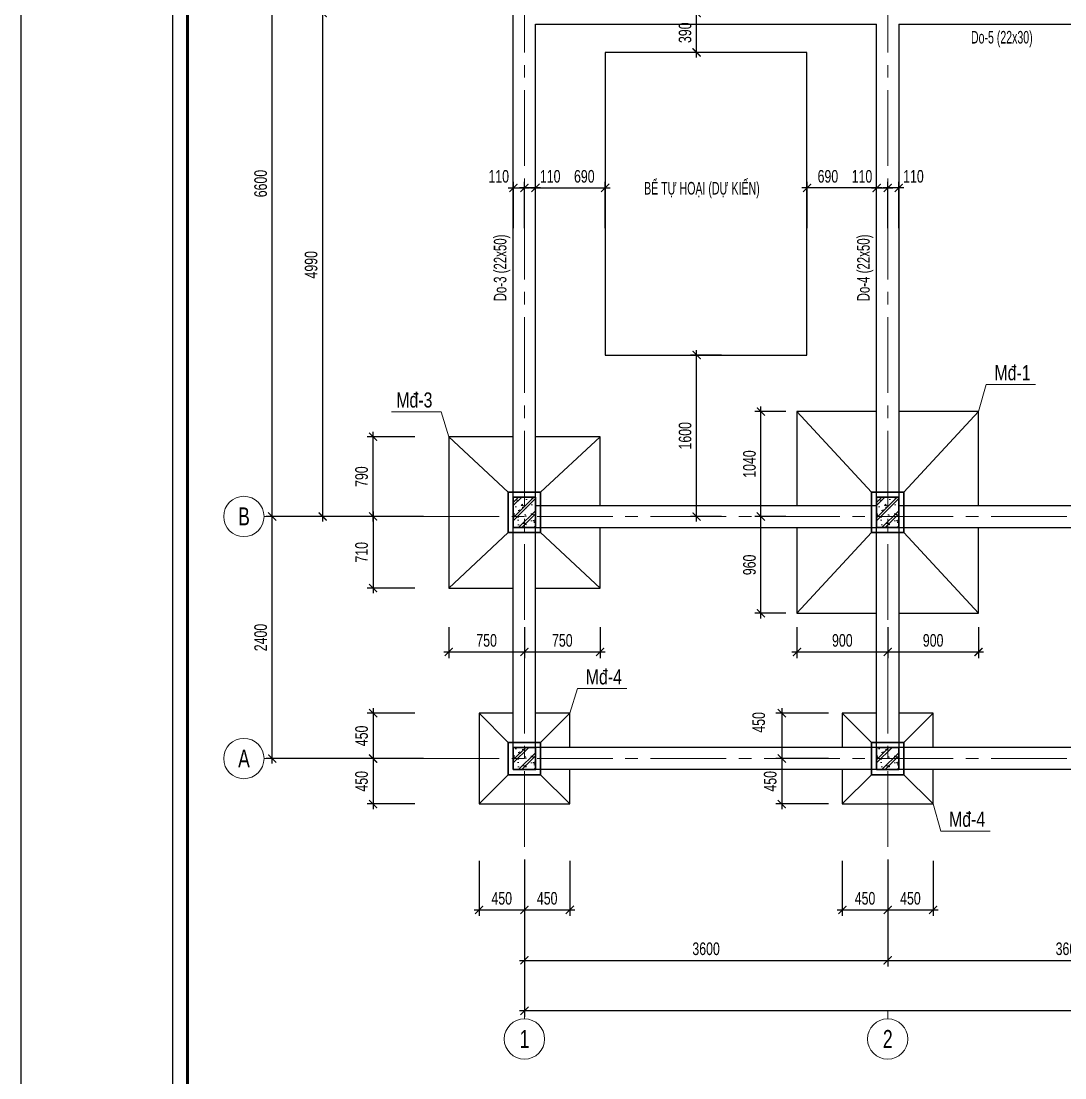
# Model space of a CAD drawing. Header units: millimetres. Extents: x 0 to 42050, y 0 to 29700.
# Drawn here: x 0 to 10343, y 11447 to 21922 of the extents above; entities that cross this region are included whole.
import ezdxf
from ezdxf.enums import TextEntityAlignment as Align

# ---------------------------------------------------------------- set-up
doc = ezdxf.new("R2010")
doc.units = ezdxf.units.MM
doc.header["$LTSCALE"] = 1000
doc.header["$MEASUREMENT"] = 0
doc.linetypes.add('CENTER2', pattern=[1.125, 0.75, -0.125, 0.125, -0.125])
doc.layers.add('CDC-KHUNGTEN', color=9, linetype='Continuous')
for name, color, linetype, lineweight in [('CDC_01.AXIS', 160, 'CENTER2', 13), ('CDC_02.DIM', 1, 'Continuous', 18), ('CDC_03.BORDER', 3, 'Continuous', 25), ('CDC_07.TEXTCOL', 3, 'Continuous', 18), ('CDC_08.TEXTBEAM', 2, 'Continuous', 18), ('CDC_09.COLUMN', 4, 'Continuous', 35), ('CDC_10.HATCH', 251, 'Continuous', 9)]:
    doc.layers.add(name, color=color, linetype=linetype, lineweight=lineweight)
doc.styles.add('KCS_BIGTEXT', font='arial.ttf', dxfattribs={"width": 0.7})
doc.styles.add('KCS_SMTEXT', font='arial.ttf', dxfattribs={"width": 0.7})
doc.dimstyles.new('KCS_DIM50', dxfattribs={"dimscale": 50, "dimtxt": 2.5, "dimasz": 1.6, "dimexe": 1.2, "dimexo": 0, "dimgap": 1, "dimtad": 1, "dimdec": 0, "dimzin": 0, "dimdsep": 46, "dimtxsty": 'KCS_SMTEXT', "dimblk": 'ARCHTICK', "dimcen": 0, "dimdle": 1, "dimclrd": 256, "dimclre": 256, "dimclrt": 2, "dimadec": 0, "dimazin": 0, "dimtfac": 1, "dimtdec": 0, "dimtix": 1, "dimtmove": 2, "dimatfit": 3, "dimfxl": 1, "dimtolj": 1, "dimtzin": 0, "dimarcsym": 0})

# ---------------------------------------------------------------- blocks, each defined once
blk = doc.blocks.new('vong')
at = {"layer": 'CDC_02.DIM', "color": 1}
blk.add_line((0, -160), (0, 0), dxfattribs=at)
blk.add_circle((0, -560), 400, dxfattribs=at)
blk = doc.blocks.new('_ArchTick')
at = {"color": 0, "linetype": 'ByBlock', "const_width": 0.15}
blk.add_lwpolyline([(-0.5, -0.5), (0.5, 0.5)], dxfattribs=at)
blk = doc.blocks.new('*D4')
at = {"layer": 'CDC_02.DIM', "lineweight": -2, "transparency": 16777216}
for p, q in [((4988, 13612), (4988, 12552)), ((8588, 13612), (8588, 12552)), ((4938, 12612), (8638, 12612))]:
    blk.add_line(p, q, dxfattribs=at)
at = {"layer": 'DEFPOINTS', "color": 0, "transparency": 16777216}
for p in [(4988, 13612), (8588, 13612), (8588, 12612)]:
    blk.add_point(p, dxfattribs=at)
at = {"layer": 'CDC_02.DIM', "lineweight": -2, "transparency": 16777216, "xscale": 80, "yscale": 80, "zscale": 80, "rotation": 180}
blk.add_blockref('_ArchTick', (4988, 12612), dxfattribs=at)
at = {"layer": 'CDC_02.DIM', "lineweight": -2, "transparency": 16777216, "xscale": 80, "yscale": 80, "zscale": 80}
blk.add_blockref('_ArchTick', (8588, 12612), dxfattribs=at)
at = {"layer": 'CDC_02.DIM', "color": 2, "transparency": 16777216, "insert": (6788, 12726), "char_height": 125, "attachment_point": 5, "style": 'KCS_SMTEXT'}
blk.add_mtext('\\A1;3600', dxfattribs=at)
blk = doc.blocks.new('*D5')
at = {"layer": 'CDC_02.DIM', "lineweight": -2, "transparency": 16777216}
for p, q in [((4988, 13612), (4988, 12052)), ((33788, 13612), (33788, 12052)), ((33838, 12112), (4938, 12112))]:
    blk.add_line(p, q, dxfattribs=at)
at = {"layer": 'DEFPOINTS', "color": 0, "transparency": 16777216}
for p in [(4988, 13612), (33788, 13612), (4988, 12112)]:
    blk.add_point(p, dxfattribs=at)
at = {"layer": 'CDC_02.DIM', "lineweight": -2, "transparency": 16777216, "xscale": 80, "yscale": 80, "zscale": 80, "rotation": 180}
blk.add_blockref('_ArchTick', (4988, 12112), dxfattribs=at)
at = {"layer": 'CDC_02.DIM', "lineweight": -2, "transparency": 16777216, "xscale": 80, "yscale": 80, "zscale": 80}
blk.add_blockref('_ArchTick', (33788, 12112), dxfattribs=at)
at = {"layer": 'CDC_02.DIM', "color": 2, "transparency": 16777216, "insert": (19388, 12226), "char_height": 125, "attachment_point": 5, "style": 'KCS_SMTEXT'}
blk.add_mtext('\\A1;28800', dxfattribs=at)
blk = doc.blocks.new('*D6')
at = {"layer": 'CDC_02.DIM', "lineweight": -2, "transparency": 16777216}
for p, q in [((3988, 17012), (2428, 17012)), ((2488, 14562), (2488, 17062)), ((3988, 14612), (2428, 14612))]:
    blk.add_line(p, q, dxfattribs=at)
at = {"layer": 'DEFPOINTS', "color": 0, "transparency": 16777216}
for p in [(2488, 17012), (3988, 17012), (3988, 14612)]:
    blk.add_point(p, dxfattribs=at)
at = {"layer": 'CDC_02.DIM', "lineweight": -2, "transparency": 16777216, "xscale": 80, "yscale": 80, "zscale": 80}
for p, rotation in [((2488, 17012), 90), ((2488, 14612), 270)]:
    blk.add_blockref('_ArchTick', p, dxfattribs=dict(at, rotation=rotation))
at = {"layer": 'CDC_02.DIM', "color": 2, "transparency": 16777216, "insert": (2374, 15812), "char_height": 125, "attachment_point": 5, "rotation": 90, "style": 'KCS_SMTEXT'}
blk.add_mtext('\\A1;2400', dxfattribs=at)
blk = doc.blocks.new('*D7')
at = {"layer": 'CDC_02.DIM', "lineweight": -2, "transparency": 16777216}
for p, q in [((3988, 22002), (2928, 22002)), ((2988, 22052), (2988, 16962)), ((3988, 17012), (2928, 17012))]:
    blk.add_line(p, q, dxfattribs=at)
at = {"layer": 'DEFPOINTS', "color": 0, "transparency": 16777216}
for p in [(3988, 22002), (2988, 17012), (3988, 17012)]:
    blk.add_point(p, dxfattribs=at)
at = {"layer": 'CDC_02.DIM', "lineweight": -2, "transparency": 16777216, "xscale": 80, "yscale": 80, "zscale": 80}
for p, rotation in [((2988, 22002), 90), ((2988, 17012), 270)]:
    blk.add_blockref('_ArchTick', p, dxfattribs=dict(at, rotation=rotation))
at = {"layer": 'CDC_02.DIM', "color": 2, "transparency": 16777216, "insert": (2874, 19507), "char_height": 125, "attachment_point": 5, "rotation": 90, "style": 'KCS_SMTEXT'}
blk.add_mtext('\\A1;4990', dxfattribs=at)
blk = doc.blocks.new('*D10')
at = {"layer": 'CDC_02.DIM', "lineweight": -2, "transparency": 16777216}
for p, q in [((3988, 23612), (2428, 23612)), ((2488, 16962), (2488, 23662)), ((3988, 17012), (2428, 17012))]:
    blk.add_line(p, q, dxfattribs=at)
at = {"layer": 'DEFPOINTS', "color": 0, "transparency": 16777216}
for p in [(2488, 23612), (3988, 23612), (3988, 17012)]:
    blk.add_point(p, dxfattribs=at)
at = {"layer": 'CDC_02.DIM', "lineweight": -2, "transparency": 16777216, "xscale": 80, "yscale": 80, "zscale": 80}
for p, rotation in [((2488, 23612), 90), ((2488, 17012), 270)]:
    blk.add_blockref('_ArchTick', p, dxfattribs=dict(at, rotation=rotation))
at = {"layer": 'CDC_02.DIM', "color": 2, "transparency": 16777216, "insert": (2374, 20312), "char_height": 125, "attachment_point": 5, "rotation": 90, "style": 'KCS_SMTEXT'}
blk.add_mtext('\\A1;6600', dxfattribs=at)
blk = doc.blocks.new('*D12')
at = {"layer": 'CDC_02.DIM', "lineweight": -2, "transparency": 16777216}
for p, q in [((8588, 13612), (8588, 12552)), ((12188, 13612), (12188, 12552)), ((8538, 12612), (12238, 12612))]:
    blk.add_line(p, q, dxfattribs=at)
at = {"layer": 'DEFPOINTS', "color": 0, "transparency": 16777216}
for p in [(8588, 13612), (12188, 13612), (12188, 12612)]:
    blk.add_point(p, dxfattribs=at)
at = {"layer": 'CDC_02.DIM', "lineweight": -2, "transparency": 16777216, "xscale": 80, "yscale": 80, "zscale": 80, "rotation": 180}
blk.add_blockref('_ArchTick', (8588, 12612), dxfattribs=at)
at = {"layer": 'CDC_02.DIM', "lineweight": -2, "transparency": 16777216, "xscale": 80, "yscale": 80, "zscale": 80}
blk.add_blockref('_ArchTick', (12188, 12612), dxfattribs=at)
at = {"layer": 'CDC_02.DIM', "color": 2, "transparency": 16777216, "insert": (10388, 12726), "char_height": 125, "attachment_point": 5, "style": 'KCS_SMTEXT'}
blk.add_mtext('\\A1;3600', dxfattribs=at)
blk = doc.blocks.new('*D36')
at = {"layer": 'CDC_02.DIM', "lineweight": -2, "transparency": 16777216}
for p, q in [((3488, 15112), (3488, 14562)), ((3902, 15062), (3428, 15062)), ((3902, 14612), (3428, 14612))]:
    blk.add_line(p, q, dxfattribs=at)
at = {"layer": 'DEFPOINTS', "color": 0, "transparency": 16777216}
for p in [(3902, 15062), (3488, 14612), (3902, 14612)]:
    blk.add_point(p, dxfattribs=at)
at = {"layer": 'CDC_02.DIM', "lineweight": -2, "transparency": 16777216, "xscale": 80, "yscale": 80, "zscale": 80}
for p, rotation in [((3488, 15062), 90), ((3488, 14612), 270)]:
    blk.add_blockref('_ArchTick', p, dxfattribs=dict(at, rotation=rotation))
at = {"layer": 'CDC_02.DIM', "color": 2, "transparency": 16777216, "insert": (3374, 14837), "char_height": 125, "attachment_point": 5, "rotation": 90, "style": 'KCS_SMTEXT'}
blk.add_mtext('\\A1;450', dxfattribs=at)
blk = doc.blocks.new('*D37')
at = {"layer": 'CDC_02.DIM', "lineweight": -2, "transparency": 16777216}
for p, q in [((3902, 14612), (3428, 14612)), ((3488, 14662), (3488, 14112)), ((3902, 14162), (3428, 14162))]:
    blk.add_line(p, q, dxfattribs=at)
at = {"layer": 'DEFPOINTS', "color": 0, "transparency": 16777216}
for p in [(3902, 14612), (3488, 14162), (3902, 14162)]:
    blk.add_point(p, dxfattribs=at)
at = {"layer": 'CDC_02.DIM', "lineweight": -2, "transparency": 16777216, "xscale": 80, "yscale": 80, "zscale": 80}
for p, rotation in [((3488, 14612), 90), ((3488, 14162), 270)]:
    blk.add_blockref('_ArchTick', p, dxfattribs=dict(at, rotation=rotation))
at = {"layer": 'CDC_02.DIM', "color": 2, "transparency": 16777216, "insert": (3374, 14387), "char_height": 125, "attachment_point": 5, "rotation": 90, "style": 'KCS_SMTEXT'}
blk.add_mtext('\\A1;450', dxfattribs=at)
blk = doc.blocks.new('*D38')
at = {"layer": 'CDC_02.DIM', "lineweight": -2, "transparency": 16777216}
for p, q in [((4538, 13598), (4538, 13052)), ((4988, 13598), (4988, 13052)), ((4488, 13112), (5038, 13112))]:
    blk.add_line(p, q, dxfattribs=at)
at = {"layer": 'DEFPOINTS', "color": 0, "transparency": 16777216}
for p in [(4538, 13598), (4988, 13598), (4988, 13112)]:
    blk.add_point(p, dxfattribs=at)
at = {"layer": 'CDC_02.DIM', "lineweight": -2, "transparency": 16777216, "xscale": 80, "yscale": 80, "zscale": 80, "rotation": 180}
blk.add_blockref('_ArchTick', (4538, 13112), dxfattribs=at)
at = {"layer": 'CDC_02.DIM', "lineweight": -2, "transparency": 16777216, "xscale": 80, "yscale": 80, "zscale": 80}
blk.add_blockref('_ArchTick', (4988, 13112), dxfattribs=at)
at = {"layer": 'CDC_02.DIM', "color": 2, "transparency": 16777216, "insert": (4763, 13226), "char_height": 125, "attachment_point": 5, "style": 'KCS_SMTEXT'}
blk.add_mtext('\\A1;450', dxfattribs=at)
blk = doc.blocks.new('*D39')
at = {"layer": 'CDC_02.DIM', "lineweight": -2, "transparency": 16777216}
for p, q in [((4988, 13598), (4988, 13052)), ((5438, 13598), (5438, 13052)), ((4938, 13112), (5488, 13112))]:
    blk.add_line(p, q, dxfattribs=at)
at = {"layer": 'DEFPOINTS', "color": 0, "transparency": 16777216}
for p in [(4988, 13598), (5438, 13598), (5438, 13112)]:
    blk.add_point(p, dxfattribs=at)
at = {"layer": 'CDC_02.DIM', "lineweight": -2, "transparency": 16777216, "xscale": 80, "yscale": 80, "zscale": 80, "rotation": 180}
blk.add_blockref('_ArchTick', (4988, 13112), dxfattribs=at)
at = {"layer": 'CDC_02.DIM', "lineweight": -2, "transparency": 16777216, "xscale": 80, "yscale": 80, "zscale": 80}
blk.add_blockref('_ArchTick', (5438, 13112), dxfattribs=at)
at = {"layer": 'CDC_02.DIM', "color": 2, "transparency": 16777216, "insert": (5213, 13226), "char_height": 125, "attachment_point": 5, "style": 'KCS_SMTEXT'}
blk.add_mtext('\\A1;450', dxfattribs=at)
blk = doc.blocks.new('*D40')
at = {"layer": 'CDC_02.DIM', "lineweight": -2, "transparency": 16777216}
for p, q in [((7688, 15916), (7688, 15609)), ((8588, 15916), (8588, 15609)), ((7638, 15669), (8638, 15669))]:
    blk.add_line(p, q, dxfattribs=at)
at = {"layer": 'DEFPOINTS', "color": 0, "transparency": 16777216}
for p in [(7688, 15916), (8588, 15916), (8588, 15669)]:
    blk.add_point(p, dxfattribs=at)
at = {"layer": 'CDC_02.DIM', "lineweight": -2, "transparency": 16777216, "xscale": 80, "yscale": 80, "zscale": 80, "rotation": 180}
blk.add_blockref('_ArchTick', (7688, 15669), dxfattribs=at)
at = {"layer": 'CDC_02.DIM', "lineweight": -2, "transparency": 16777216, "xscale": 80, "yscale": 80, "zscale": 80}
blk.add_blockref('_ArchTick', (8588, 15669), dxfattribs=at)
at = {"layer": 'CDC_02.DIM', "color": 2, "transparency": 16777216, "insert": (8138, 15783), "char_height": 125, "attachment_point": 5, "style": 'KCS_SMTEXT'}
blk.add_mtext('\\A1;900', dxfattribs=at)
blk = doc.blocks.new('*D41')
at = {"layer": 'CDC_02.DIM', "lineweight": -2, "transparency": 16777216}
for p, q in [((8588, 15916), (8588, 15609)), ((9488, 15916), (9488, 15609)), ((8538, 15669), (9538, 15669))]:
    blk.add_line(p, q, dxfattribs=at)
at = {"layer": 'DEFPOINTS', "color": 0, "transparency": 16777216}
for p in [(8588, 15916), (9488, 15916), (9488, 15669)]:
    blk.add_point(p, dxfattribs=at)
at = {"layer": 'CDC_02.DIM', "lineweight": -2, "transparency": 16777216, "xscale": 80, "yscale": 80, "zscale": 80, "rotation": 180}
blk.add_blockref('_ArchTick', (8588, 15669), dxfattribs=at)
at = {"layer": 'CDC_02.DIM', "lineweight": -2, "transparency": 16777216, "xscale": 80, "yscale": 80, "zscale": 80}
blk.add_blockref('_ArchTick', (9488, 15669), dxfattribs=at)
at = {"layer": 'CDC_02.DIM', "color": 2, "transparency": 16777216, "insert": (9038, 15783), "char_height": 125, "attachment_point": 5, "style": 'KCS_SMTEXT'}
blk.add_mtext('\\A1;900', dxfattribs=at)
blk = doc.blocks.new('*D42')
at = {"layer": 'CDC_02.DIM', "lineweight": -2, "transparency": 16777216}
for p, q in [((7578, 17012), (7271, 17012)), ((7331, 16002), (7331, 17062)), ((7578, 16052), (7271, 16052))]:
    blk.add_line(p, q, dxfattribs=at)
at = {"layer": 'DEFPOINTS', "color": 0, "transparency": 16777216}
for p in [(7331, 17012), (7578, 17012), (7578, 16052)]:
    blk.add_point(p, dxfattribs=at)
at = {"layer": 'CDC_02.DIM', "lineweight": -2, "transparency": 16777216, "xscale": 80, "yscale": 80, "zscale": 80}
for p, rotation in [((7331, 17012), 90), ((7331, 16052), 270)]:
    blk.add_blockref('_ArchTick', p, dxfattribs=dict(at, rotation=rotation))
at = {"layer": 'CDC_02.DIM', "color": 2, "transparency": 16777216, "insert": (7218, 16532), "char_height": 125, "attachment_point": 5, "rotation": 90, "style": 'KCS_SMTEXT'}
blk.add_mtext('\\A1;960', dxfattribs=at)
blk = doc.blocks.new('*D43')
at = {"layer": 'CDC_02.DIM', "lineweight": -2, "transparency": 16777216}
for p, q in [((7578, 18052), (7271, 18052)), ((7331, 16962), (7331, 18102)), ((7578, 17012), (7271, 17012))]:
    blk.add_line(p, q, dxfattribs=at)
at = {"layer": 'DEFPOINTS', "color": 0, "transparency": 16777216}
for p in [(7331, 18052), (7578, 18052), (7578, 17012)]:
    blk.add_point(p, dxfattribs=at)
at = {"layer": 'CDC_02.DIM', "lineweight": -2, "transparency": 16777216, "xscale": 80, "yscale": 80, "zscale": 80}
for p, rotation in [((7331, 18052), 90), ((7331, 17012), 270)]:
    blk.add_blockref('_ArchTick', p, dxfattribs=dict(at, rotation=rotation))
at = {"layer": 'CDC_02.DIM', "color": 2, "transparency": 16777216, "insert": (7218, 17532), "char_height": 125, "attachment_point": 5, "rotation": 90, "style": 'KCS_SMTEXT'}
blk.add_mtext('\\A1;1040', dxfattribs=at)
blk = doc.blocks.new('*D48')
at = {"layer": 'CDC_02.DIM', "lineweight": -2, "transparency": 16777216}
for p, q in [((7538, 15112), (7538, 14562)), ((8002, 15062), (7478, 15062)), ((8002, 14612), (7478, 14612))]:
    blk.add_line(p, q, dxfattribs=at)
at = {"layer": 'DEFPOINTS', "color": 0, "transparency": 16777216}
for p in [(8002, 15062), (7538, 14612), (8002, 14612)]:
    blk.add_point(p, dxfattribs=at)
at = {"layer": 'CDC_02.DIM', "lineweight": -2, "transparency": 16777216, "xscale": 80, "yscale": 80, "zscale": 80}
for p, rotation in [((7538, 15062), 90), ((7538, 14612), 270)]:
    blk.add_blockref('_ArchTick', p, dxfattribs=dict(at, rotation=rotation))
at = {"layer": 'CDC_02.DIM', "color": 2, "transparency": 16777216, "insert": (7310, 14971), "char_height": 125, "attachment_point": 5, "rotation": 90, "style": 'KCS_SMTEXT'}
blk.add_mtext('\\A1;450', dxfattribs=at)
blk = doc.blocks.new('*D49')
at = {"layer": 'CDC_02.DIM', "lineweight": -2, "transparency": 16777216}
for p, q in [((8002, 14612), (7478, 14612)), ((7538, 14662), (7538, 14112)), ((8002, 14162), (7478, 14162))]:
    blk.add_line(p, q, dxfattribs=at)
at = {"layer": 'DEFPOINTS', "color": 0, "transparency": 16777216}
for p in [(8002, 14612), (7538, 14162), (8002, 14162)]:
    blk.add_point(p, dxfattribs=at)
at = {"layer": 'CDC_02.DIM', "lineweight": -2, "transparency": 16777216, "xscale": 80, "yscale": 80, "zscale": 80}
for p, rotation in [((7538, 14612), 90), ((7538, 14162), 270)]:
    blk.add_blockref('_ArchTick', p, dxfattribs=dict(at, rotation=rotation))
at = {"layer": 'CDC_02.DIM', "color": 2, "transparency": 16777216, "insert": (7424, 14387), "char_height": 125, "attachment_point": 5, "rotation": 90, "style": 'KCS_SMTEXT'}
blk.add_mtext('\\A1;450', dxfattribs=at)
blk = doc.blocks.new('*D50')
at = {"layer": 'CDC_02.DIM', "lineweight": -2, "transparency": 16777216}
for p, q in [((8138, 13598), (8138, 13052)), ((8588, 13598), (8588, 13052)), ((8088, 13112), (8638, 13112))]:
    blk.add_line(p, q, dxfattribs=at)
at = {"layer": 'DEFPOINTS', "color": 0, "transparency": 16777216}
for p in [(8138, 13598), (8588, 13598), (8588, 13112)]:
    blk.add_point(p, dxfattribs=at)
at = {"layer": 'CDC_02.DIM', "lineweight": -2, "transparency": 16777216, "xscale": 80, "yscale": 80, "zscale": 80, "rotation": 180}
blk.add_blockref('_ArchTick', (8138, 13112), dxfattribs=at)
at = {"layer": 'CDC_02.DIM', "lineweight": -2, "transparency": 16777216, "xscale": 80, "yscale": 80, "zscale": 80}
blk.add_blockref('_ArchTick', (8588, 13112), dxfattribs=at)
at = {"layer": 'CDC_02.DIM', "color": 2, "transparency": 16777216, "insert": (8363, 13226), "char_height": 125, "attachment_point": 5, "style": 'KCS_SMTEXT'}
blk.add_mtext('\\A1;450', dxfattribs=at)
blk = doc.blocks.new('*D51')
at = {"layer": 'CDC_02.DIM', "lineweight": -2, "transparency": 16777216}
for p, q in [((8588, 13598), (8588, 13052)), ((9038, 13598), (9038, 13052)), ((8538, 13112), (9088, 13112))]:
    blk.add_line(p, q, dxfattribs=at)
at = {"layer": 'DEFPOINTS', "color": 0, "transparency": 16777216}
for p in [(8588, 13598), (9038, 13598), (9038, 13112)]:
    blk.add_point(p, dxfattribs=at)
at = {"layer": 'CDC_02.DIM', "lineweight": -2, "transparency": 16777216, "xscale": 80, "yscale": 80, "zscale": 80, "rotation": 180}
blk.add_blockref('_ArchTick', (8588, 13112), dxfattribs=at)
at = {"layer": 'CDC_02.DIM', "lineweight": -2, "transparency": 16777216, "xscale": 80, "yscale": 80, "zscale": 80}
blk.add_blockref('_ArchTick', (9038, 13112), dxfattribs=at)
at = {"layer": 'CDC_02.DIM', "color": 2, "transparency": 16777216, "insert": (8813, 13226), "char_height": 125, "attachment_point": 5, "style": 'KCS_SMTEXT'}
blk.add_mtext('\\A1;450', dxfattribs=at)
blk = doc.blocks.new('*D52')
at = {"layer": 'CDC_02.DIM', "lineweight": -2, "transparency": 16777216}
for p, q in [((3903, 17012), (3428, 17012)), ((3488, 17062), (3488, 16252)), ((3903, 16302), (3428, 16302))]:
    blk.add_line(p, q, dxfattribs=at)
at = {"layer": 'DEFPOINTS', "color": 0, "transparency": 16777216}
for p in [(3903, 17012), (3488, 16302), (3903, 16302)]:
    blk.add_point(p, dxfattribs=at)
at = {"layer": 'CDC_02.DIM', "lineweight": -2, "transparency": 16777216, "xscale": 80, "yscale": 80, "zscale": 80}
for p, rotation in [((3488, 17012), 90), ((3488, 16302), 270)]:
    blk.add_blockref('_ArchTick', p, dxfattribs=dict(at, rotation=rotation))
at = {"layer": 'CDC_02.DIM', "color": 2, "transparency": 16777216, "insert": (3374, 16657), "char_height": 125, "attachment_point": 5, "rotation": 90, "style": 'KCS_SMTEXT'}
blk.add_mtext('\\A1;710', dxfattribs=at)
blk = doc.blocks.new('*D53')
at = {"layer": 'CDC_02.DIM', "lineweight": -2, "transparency": 16777216}
for p, q in [((3488, 16962), (3488, 17852)), ((3903, 17802), (3428, 17802)), ((3903, 17012), (3428, 17012))]:
    blk.add_line(p, q, dxfattribs=at)
at = {"layer": 'DEFPOINTS', "color": 0, "transparency": 16777216}
for p in [(3488, 17802), (3903, 17802), (3903, 17012)]:
    blk.add_point(p, dxfattribs=at)
at = {"layer": 'CDC_02.DIM', "lineweight": -2, "transparency": 16777216, "xscale": 80, "yscale": 80, "zscale": 80}
for p, rotation in [((3488, 17802), 90), ((3488, 17012), 270)]:
    blk.add_blockref('_ArchTick', p, dxfattribs=dict(at, rotation=rotation))
at = {"layer": 'CDC_02.DIM', "color": 2, "transparency": 16777216, "insert": (3374, 17407), "char_height": 125, "attachment_point": 5, "rotation": 90, "style": 'KCS_SMTEXT'}
blk.add_mtext('\\A1;790', dxfattribs=at)
blk = doc.blocks.new('*D111')
at = {"layer": 'CDC_02.DIM', "lineweight": -2, "transparency": 16777216}
for p, q in [((4238, 15916), (4238, 15609)), ((4988, 15916), (4988, 15609)), ((4188, 15669), (5038, 15669))]:
    blk.add_line(p, q, dxfattribs=at)
at = {"layer": 'DEFPOINTS', "color": 0, "transparency": 16777216}
for p in [(4238, 15916), (4988, 15916), (4988, 15669)]:
    blk.add_point(p, dxfattribs=at)
at = {"layer": 'CDC_02.DIM', "lineweight": -2, "transparency": 16777216, "xscale": 80, "yscale": 80, "zscale": 80, "rotation": 180}
blk.add_blockref('_ArchTick', (4238, 15669), dxfattribs=at)
at = {"layer": 'CDC_02.DIM', "lineweight": -2, "transparency": 16777216, "xscale": 80, "yscale": 80, "zscale": 80}
blk.add_blockref('_ArchTick', (4988, 15669), dxfattribs=at)
at = {"layer": 'CDC_02.DIM', "color": 2, "transparency": 16777216, "insert": (4613, 15783), "char_height": 125, "attachment_point": 5, "style": 'KCS_SMTEXT'}
blk.add_mtext('\\A1;750', dxfattribs=at)
blk = doc.blocks.new('*D112')
at = {"layer": 'CDC_02.DIM', "lineweight": -2, "transparency": 16777216}
for p, q in [((4988, 15916), (4988, 15609)), ((5738, 15916), (5738, 15609)), ((4938, 15669), (5788, 15669))]:
    blk.add_line(p, q, dxfattribs=at)
at = {"layer": 'DEFPOINTS', "color": 0, "transparency": 16777216}
for p in [(4988, 15916), (5738, 15916), (5738, 15669)]:
    blk.add_point(p, dxfattribs=at)
at = {"layer": 'CDC_02.DIM', "lineweight": -2, "transparency": 16777216, "xscale": 80, "yscale": 80, "zscale": 80, "rotation": 180}
blk.add_blockref('_ArchTick', (4988, 15669), dxfattribs=at)
at = {"layer": 'CDC_02.DIM', "lineweight": -2, "transparency": 16777216, "xscale": 80, "yscale": 80, "zscale": 80}
blk.add_blockref('_ArchTick', (5738, 15669), dxfattribs=at)
at = {"layer": 'CDC_02.DIM', "color": 2, "transparency": 16777216, "insert": (5363, 15783), "char_height": 125, "attachment_point": 5, "style": 'KCS_SMTEXT'}
blk.add_mtext('\\A1;750', dxfattribs=at)
blk = doc.blocks.new('*D130')
at = {"layer": 'CDC_02.DIM', "lineweight": -2, "transparency": 16777216}
for p, q in [((5098, 19869), (5098, 20329)), ((5788, 19869), (5788, 20329)), ((5048, 20269), (5838, 20269))]:
    blk.add_line(p, q, dxfattribs=at)
at = {"layer": 'DEFPOINTS', "color": 0, "transparency": 16777216}
for p in [(5788, 20269), (5098, 19869), (5788, 19869)]:
    blk.add_point(p, dxfattribs=at)
at = {"layer": 'CDC_02.DIM', "lineweight": -2, "transparency": 16777216, "xscale": 80, "yscale": 80, "zscale": 80, "rotation": 180}
blk.add_blockref('_ArchTick', (5098, 20269), dxfattribs=at)
at = {"layer": 'CDC_02.DIM', "lineweight": -2, "transparency": 16777216, "xscale": 80, "yscale": 80, "zscale": 80}
blk.add_blockref('_ArchTick', (5788, 20269), dxfattribs=at)
at = {"layer": 'CDC_02.DIM', "color": 2, "transparency": 16777216, "insert": (5581, 20383), "char_height": 125, "attachment_point": 5, "style": 'KCS_SMTEXT'}
blk.add_mtext('\\A1;690', dxfattribs=at)
blk = doc.blocks.new('*D131')
at = {"layer": 'CDC_02.DIM', "lineweight": -2, "transparency": 16777216}
for p, q in [((6941, 22002), (6634, 22002)), ((6694, 21562), (6694, 22052)), ((6941, 21612), (6634, 21612))]:
    blk.add_line(p, q, dxfattribs=at)
at = {"layer": 'DEFPOINTS', "color": 0, "transparency": 16777216}
for p in [(6694, 22002), (6941, 22002), (6941, 21612)]:
    blk.add_point(p, dxfattribs=at)
at = {"layer": 'CDC_02.DIM', "lineweight": -2, "transparency": 16777216, "xscale": 80, "yscale": 80, "zscale": 80}
for p, rotation in [((6694, 22002), 90), ((6694, 21612), 270)]:
    blk.add_blockref('_ArchTick', p, dxfattribs=dict(at, rotation=rotation))
at = {"layer": 'CDC_02.DIM', "color": 2, "transparency": 16777216, "insert": (6580, 21807), "char_height": 125, "attachment_point": 5, "rotation": 90, "style": 'KCS_SMTEXT'}
blk.add_mtext('\\A1;390', dxfattribs=at)
blk = doc.blocks.new('*D132')
at = {"layer": 'CDC_02.DIM', "lineweight": -2, "transparency": 16777216}
for p, q in [((6694, 16962), (6694, 18662)), ((6941, 18612), (6634, 18612)), ((6941, 17012), (6634, 17012))]:
    blk.add_line(p, q, dxfattribs=at)
at = {"layer": 'DEFPOINTS', "color": 0, "transparency": 16777216}
for p in [(6694, 18612), (6941, 18612), (6941, 17012)]:
    blk.add_point(p, dxfattribs=at)
at = {"layer": 'CDC_02.DIM', "lineweight": -2, "transparency": 16777216, "xscale": 80, "yscale": 80, "zscale": 80}
for p, rotation in [((6694, 18612), 90), ((6694, 17012), 270)]:
    blk.add_blockref('_ArchTick', p, dxfattribs=dict(at, rotation=rotation))
at = {"layer": 'CDC_02.DIM', "color": 2, "transparency": 16777216, "insert": (6580, 17812), "char_height": 125, "attachment_point": 5, "rotation": 90, "style": 'KCS_SMTEXT'}
blk.add_mtext('\\A1;1600', dxfattribs=at)
blk = doc.blocks.new('*D143')
at = {"layer": 'CDC_02.DIM', "lineweight": -2, "transparency": 16777216}
for p, q in [((4988, 19869), (4988, 20329)), ((5098, 19869), (5098, 20329)), ((5148, 20269), (4938, 20269))]:
    blk.add_line(p, q, dxfattribs=at)
at = {"layer": 'DEFPOINTS', "color": 0, "transparency": 16777216}
for p in [(4988, 20269), (4988, 19869), (5098, 19869)]:
    blk.add_point(p, dxfattribs=at)
at = {"layer": 'CDC_02.DIM', "lineweight": -2, "transparency": 16777216, "xscale": 80, "yscale": 80, "zscale": 80, "rotation": 180}
blk.add_blockref('_ArchTick', (4988, 20269), dxfattribs=at)
at = {"layer": 'CDC_02.DIM', "lineweight": -2, "transparency": 16777216, "xscale": 80, "yscale": 80, "zscale": 80}
blk.add_blockref('_ArchTick', (5098, 20269), dxfattribs=at)
at = {"layer": 'CDC_02.DIM', "color": 2, "transparency": 16777216, "insert": (5243, 20383), "char_height": 125, "attachment_point": 5, "style": 'KCS_SMTEXT'}
blk.add_mtext('\\A1;110', dxfattribs=at)
blk = doc.blocks.new('*D144')
at = {"layer": 'CDC_02.DIM', "lineweight": -2, "transparency": 16777216}
for p, q in [((4878, 19869), (4878, 20329)), ((4988, 19869), (4988, 20329)), ((4828, 20269), (5038, 20269))]:
    blk.add_line(p, q, dxfattribs=at)
at = {"layer": 'DEFPOINTS', "color": 0, "transparency": 16777216}
for p in [(4988, 20269), (4878, 19869), (4988, 19869)]:
    blk.add_point(p, dxfattribs=at)
at = {"layer": 'CDC_02.DIM', "lineweight": -2, "transparency": 16777216, "xscale": 80, "yscale": 80, "zscale": 80, "rotation": 180}
blk.add_blockref('_ArchTick', (4878, 20269), dxfattribs=at)
at = {"layer": 'CDC_02.DIM', "lineweight": -2, "transparency": 16777216, "xscale": 80, "yscale": 80, "zscale": 80}
blk.add_blockref('_ArchTick', (4988, 20269), dxfattribs=at)
at = {"layer": 'CDC_02.DIM', "color": 2, "transparency": 16777216, "insert": (4733, 20383), "char_height": 125, "attachment_point": 5, "style": 'KCS_SMTEXT'}
blk.add_mtext('\\A1;110', dxfattribs=at)
blk = doc.blocks.new('*D145')
at = {"layer": 'CDC_02.DIM', "lineweight": -2, "transparency": 16777216}
for p, q in [((7788, 19869), (7788, 20329)), ((8478, 19869), (8478, 20329)), ((8528, 20269), (7738, 20269))]:
    blk.add_line(p, q, dxfattribs=at)
at = {"layer": 'DEFPOINTS', "color": 0, "transparency": 16777216}
for p in [(7788, 20269), (7788, 19869), (8478, 19869)]:
    blk.add_point(p, dxfattribs=at)
at = {"layer": 'CDC_02.DIM', "lineweight": -2, "transparency": 16777216, "xscale": 80, "yscale": 80, "zscale": 80, "rotation": 180}
blk.add_blockref('_ArchTick', (7788, 20269), dxfattribs=at)
at = {"layer": 'CDC_02.DIM', "lineweight": -2, "transparency": 16777216, "xscale": 80, "yscale": 80, "zscale": 80}
blk.add_blockref('_ArchTick', (8478, 20269), dxfattribs=at)
at = {"layer": 'CDC_02.DIM', "color": 2, "transparency": 16777216, "insert": (7995, 20383), "char_height": 125, "attachment_point": 5, "style": 'KCS_SMTEXT'}
blk.add_mtext('\\A1;690', dxfattribs=at)
blk = doc.blocks.new('*D146')
at = {"layer": 'CDC_02.DIM', "lineweight": -2, "transparency": 16777216}
for p, q in [((8478, 19869), (8478, 20329)), ((8588, 19869), (8588, 20329)), ((8428, 20269), (8638, 20269))]:
    blk.add_line(p, q, dxfattribs=at)
at = {"layer": 'DEFPOINTS', "color": 0, "transparency": 16777216}
for p in [(8588, 20269), (8478, 19869), (8588, 19869)]:
    blk.add_point(p, dxfattribs=at)
at = {"layer": 'CDC_02.DIM', "lineweight": -2, "transparency": 16777216, "xscale": 80, "yscale": 80, "zscale": 80, "rotation": 180}
blk.add_blockref('_ArchTick', (8478, 20269), dxfattribs=at)
at = {"layer": 'CDC_02.DIM', "lineweight": -2, "transparency": 16777216, "xscale": 80, "yscale": 80, "zscale": 80}
blk.add_blockref('_ArchTick', (8588, 20269), dxfattribs=at)
at = {"layer": 'CDC_02.DIM', "color": 2, "transparency": 16777216, "insert": (8333, 20383), "char_height": 125, "attachment_point": 5, "style": 'KCS_SMTEXT'}
blk.add_mtext('\\A1;110', dxfattribs=at)
blk = doc.blocks.new('*D147')
at = {"layer": 'CDC_02.DIM', "lineweight": -2, "transparency": 16777216}
for p, q in [((8588, 19869), (8588, 20329)), ((8698, 19869), (8698, 20329)), ((8748, 20269), (8538, 20269))]:
    blk.add_line(p, q, dxfattribs=at)
at = {"layer": 'DEFPOINTS', "color": 0, "transparency": 16777216}
for p in [(8588, 20269), (8588, 19869), (8698, 19869)]:
    blk.add_point(p, dxfattribs=at)
at = {"layer": 'CDC_02.DIM', "lineweight": -2, "transparency": 16777216, "xscale": 80, "yscale": 80, "zscale": 80, "rotation": 180}
blk.add_blockref('_ArchTick', (8588, 20269), dxfattribs=at)
at = {"layer": 'CDC_02.DIM', "lineweight": -2, "transparency": 16777216, "xscale": 80, "yscale": 80, "zscale": 80}
blk.add_blockref('_ArchTick', (8698, 20269), dxfattribs=at)
at = {"layer": 'CDC_02.DIM', "color": 2, "transparency": 16777216, "insert": (8843, 20383), "char_height": 125, "attachment_point": 5, "style": 'KCS_SMTEXT'}
blk.add_mtext('\\A1;110', dxfattribs=at)
blk = doc.blocks.new('Khung tên chuẩn')
at = {"layer": 'CDC-KHUNGTEN', "color": 8}
blk.add_lwpolyline([(75096, 1100), (83000, 1100), (83000, 58300), (3000, 58300), (3000, 1100), (75096, 1100)], dxfattribs=at)
at = {"layer": 'CDC-KHUNGTEN', "color": 255, "lineweight": 60}
blk.add_lwpolyline([(74900, 1400), (74900, 58000), (3300, 58000), (3300, 1400), (74900, 1400)], close=True, dxfattribs=at)
at = {"layer": 'DEFPOINTS', "color": 1, "ltscale": 0.2}
blk.add_lwpolyline([(0, 0), (0, 59400), (84100, 59400), (84100, 0), (0, 0)], close=True, dxfattribs=at)

msp = doc.modelspace()

# ---------------------------------------------------------------- hatches: boundary and pattern name
at = {"layer": 'CDC_10.HATCH'}
h = msp.add_hatch(dxfattribs=at)
h.set_pattern_fill('BT-01', color=256, scale=25, pattern_type=2)
h.set_pattern_definition([(50, (-54045.48, 9885.73), (179.31505, -15.68803), [18.75, -206.25]), (355, (-54045.48, 9885.73), (-34.68783, 188.04803), [15, -165]), (100.4514, (-54030.54, 9884.43), (144.62735, 172.3599), [15.93505, -175.28553]), (46.1842, (-54045.48, 9935.73), (266.8103, -41.37975), [28.125, -309.375]), (96.6356, (-54023.25, 9932.29), (233.6657, 243.5295), [23.9026, -262.9282]), (351.1842, (-54045.48, 9935.73), (233.6655, 243.5297), [22.5, -247.5]), (21, (-54020.48, 9923.23), (149.22676, -100.65472), [18.75, -206.25]), (326, (-54020.48, 9923.23), (60.82883, 181.2875), [15, -165]), (71.4514, (-54008.04, 9914.85), (210.05566, 80.6326), [15.93505, -175.28553]), (37.5, (-54045.48, 9885.734), (3.039964, 83.223463), [0, -163, 0, -167.5, 0, -165.625]), (7.5, (-54045.48, 9885.73), (65.76738, 98.60293), [0, -95.5, 0, -159.25, 0, -63.125]), (327.5, (-54101.23, 9885.734), (133.45561, -5.63872), [0, -62.5, 0, -195, 0, -258.75]), (317.5, (-54126.23, 9885.73), (145.79654, 25.02625), [0, -81.25, 0, -129.5, 0, -183.75]), (45, (-54045.48, 9885.73), (-75.1301, 75.1301), []), (45, (-54045.48, 9916.36), (-75.1301, 75.1301), [])])
h.paths.add_polyline_path([(4877.5, 16902.2), (5097.5, 16902.2), (5097.5, 17202.2), (4877.5, 17202.2)])
h = msp.add_hatch(dxfattribs=at)
h.set_pattern_fill('BT-01', color=256, scale=25, pattern_type=2)
h.set_pattern_definition([(50, (-50445.48, 9885.73), (179.31505, -15.68803), [18.75, -206.25]), (355, (-50445.48, 9885.73), (-34.68783, 188.04803), [15, -165]), (100.4514, (-50430.54, 9884.43), (144.62735, 172.3599), [15.93505, -175.28553]), (46.1842, (-50445.48, 9935.73), (266.8103, -41.37975), [28.125, -309.375]), (96.6356, (-50423.25, 9932.29), (233.6657, 243.5295), [23.9026, -262.9282]), (351.1842, (-50445.48, 9935.73), (233.6655, 243.5297), [22.5, -247.5]), (21, (-50420.48, 9923.23), (149.22676, -100.65472), [18.75, -206.25]), (326, (-50420.48, 9923.23), (60.82883, 181.2875), [15, -165]), (71.4514, (-50408.04, 9914.85), (210.05566, 80.6326), [15.93505, -175.28553]), (37.5, (-50445.48, 9885.734), (3.039964, 83.223463), [0, -163, 0, -167.5, 0, -165.625]), (7.5, (-50445.48, 9885.73), (65.76738, 98.60293), [0, -95.5, 0, -159.25, 0, -63.125]), (327.5, (-50501.23, 9885.734), (133.45561, -5.63872), [0, -62.5, 0, -195, 0, -258.75]), (317.5, (-50526.23, 9885.73), (145.79654, 25.02625), [0, -81.25, 0, -129.5, 0, -183.75]), (45, (-50445.48, 9885.73), (-75.1301, 75.1301), []), (45, (-50445.48, 9916.36), (-75.1301, 75.1301), [])])
h.paths.add_polyline_path([(8477.5, 16902.2), (8697.5, 16902.2), (8697.5, 17202.2), (8477.5, 17202.2)])
h = msp.add_hatch(dxfattribs=at)
h.set_pattern_fill('BT-01', color=256, scale=25, pattern_type=2)
h.set_pattern_definition([(50, (-54045.48, 7485.73), (179.31505, -15.68803), [18.75, -206.25]), (355, (-54045.48, 7485.73), (-34.68783, 188.04803), [15, -165]), (100.4514, (-54030.54, 7484.43), (144.62735, 172.3599), [15.93505, -175.28553]), (46.1842, (-54045.48, 7535.73), (266.8103, -41.37975), [28.125, -309.375]), (96.6356, (-54023.25, 7532.29), (233.6657, 243.5295), [23.9026, -262.9282]), (351.1842, (-54045.48, 7535.73), (233.6655, 243.5297), [22.5, -247.5]), (21, (-54020.48, 7523.23), (149.22676, -100.65472), [18.75, -206.25]), (326, (-54020.48, 7523.23), (60.82883, 181.2875), [15, -165]), (71.4514, (-54008.04, 7514.85), (210.05566, 80.6326), [15.93505, -175.28553]), (37.5, (-54045.48, 7485.734), (3.039964, 83.223463), [0, -163, 0, -167.5, 0, -165.625]), (7.5, (-54045.48, 7485.73), (65.76738, 98.60293), [0, -95.5, 0, -159.25, 0, -63.125]), (327.5, (-54101.23, 7485.734), (133.45561, -5.63872), [0, -62.5, 0, -195, 0, -258.75]), (317.5, (-54126.23, 7485.73), (145.79654, 25.02625), [0, -81.25, 0, -129.5, 0, -183.75]), (45, (-54045.48, 7485.73), (-75.1301, 75.1301), []), (45, (-54045.48, 7516.36), (-75.1301, 75.1301), [])])
h.paths.add_polyline_path([(4877.5, 14502.2), (5097.5, 14502.2), (5097.5, 14722.2), (4877.5, 14722.2)])
h = msp.add_hatch(dxfattribs=at)
h.set_pattern_fill('BT-01', color=256, scale=25, pattern_type=2)
h.set_pattern_definition([(50, (-50445.48, 7485.73), (179.31505, -15.68803), [18.75, -206.25]), (355, (-50445.48, 7485.73), (-34.68783, 188.04803), [15, -165]), (100.4514, (-50430.54, 7484.43), (144.62735, 172.3599), [15.93505, -175.28553]), (46.1842, (-50445.48, 7535.73), (266.8103, -41.37975), [28.125, -309.375]), (96.6356, (-50423.25, 7532.29), (233.6657, 243.5295), [23.9026, -262.9282]), (351.1842, (-50445.48, 7535.73), (233.6655, 243.5297), [22.5, -247.5]), (21, (-50420.48, 7523.23), (149.22676, -100.65472), [18.75, -206.25]), (326, (-50420.48, 7523.23), (60.82883, 181.2875), [15, -165]), (71.4514, (-50408.04, 7514.85), (210.05566, 80.6326), [15.93505, -175.28553]), (37.5, (-50445.48, 7485.734), (3.039964, 83.223463), [0, -163, 0, -167.5, 0, -165.625]), (7.5, (-50445.48, 7485.73), (65.76738, 98.60293), [0, -95.5, 0, -159.25, 0, -63.125]), (327.5, (-50501.23, 7485.734), (133.45561, -5.63872), [0, -62.5, 0, -195, 0, -258.75]), (317.5, (-50526.23, 7485.73), (145.79654, 25.02625), [0, -81.25, 0, -129.5, 0, -183.75]), (45, (-50445.48, 7485.73), (-75.1301, 75.1301), []), (45, (-50445.48, 7516.36), (-75.1301, 75.1301), [])])
h.paths.add_polyline_path([(8477.5, 14502.2), (8697.5, 14502.2), (8697.5, 14722.2), (8477.5, 14722.2)])

# ---------------------------------------------------------------- linework, layer by layer
at = {"layer": 'CDC_01.AXIS'}
for p, q in [((4987.5, 12612.2), (4987.5, 25612.2)), ((8587.5, 12612.2), (8587.5, 25612.2)), ((3987.5, 17012.2), (34787.5, 17012.2)), ((3987.5, 14612.2), (34787.5, 14612.2))]:
    msp.add_line(p, q, dxfattribs=at)
at = {"layer": 'CDC_03.BORDER'}
for p, q in [((5097.5, 21892.2), (8477.5, 21892.2)), ((8477.5, 17122.2), (8477.5, 21892.2)), ((8697.5, 21892.2), (8697.5, 17122.2)), ((8697.5, 21892.2), (12077.5, 21892.2)), ((8427.5, 17252.2), (7687.5, 18052.2)), ((8747.5, 17252.2), (9487.5, 18052.2)), ((4827.5, 17252.2), (4237.5, 17802.2)), ((5147.5, 17252.2), (5737.5, 17802.2)), ((5097.5, 17122.2), (8477.5, 17122.2)), ((8697.5, 17122.2), (12077.5, 17122.2)), ((5097.5, 16902.2), (8477.5, 16902.2)), ((8477.5, 14722.2), (8477.5, 16902.2)), ((8697.5, 16902.2), (8697.5, 14722.2)), ((8697.5, 16902.2), (12077.5, 16902.2)), ((4827.5, 16852.2), (4237.5, 16302.2)), ((5147.5, 16852.2), (5737.5, 16302.2)), ((8427.5, 16852.2), (7687.5, 16052.2)), ((8747.5, 16852.2), (9487.5, 16052.2)), ((4827.5, 14772.2), (4537.5, 15062.2)), ((5147.5, 14772.2), (5437.5, 15062.2)), ((8427.5, 14772.2), (8137.5, 15062.2)), ((8747.5, 14772.2), (9037.5, 15062.2)), ((4827.5, 14452.2), (4537.5, 14162.2)), ((5147.5, 14452.2), (5437.5, 14162.2)), ((8427.5, 14452.2), (8137.5, 14162.2)), ((8747.5, 14452.2), (9037.5, 14162.2))]:
    msp.add_line(p, q, dxfattribs=at)
for points in [[(4877.5, 23722.2), (33897.5, 23722.2), (33897.5, 14502.2), (4877.5, 14502.2)], [(5787.5, 18612.2), (7787.5, 18612.2), (7787.5, 21612.2), (5787.5, 21612.2)]]:
    msp.add_lwpolyline(points, close=True, dxfattribs=at)
for points in [[(5097.5, 17122.2), (5097.5, 21892.2)], [(8477.5, 18052.2), (7687.5, 18052.2), (7687.5, 17122.8)], [(9487.5, 17122.8), (9487.5, 18052.2), (8697.5, 18052.2)], [(4877.5, 17802.2), (4237.5, 17802.2), (4237.5, 17012.2)], [(5737.5, 17122.8), (5737.5, 17802.2), (5097.5, 17802.2)], [(4237.5, 17012.2), (4237.5, 16302.2), (4877.5, 16302.2)], [(8477.5, 14722.2), (5097.5, 14722.2), (5097.5, 16902.2)], [(5097.5, 16302.2), (5737.5, 16302.2), (5737.5, 16902.2)], [(7687.5, 16902.8), (7687.5, 16052.2), (8477.5, 16052.2)], [(8697.5, 16052.2), (9487.5, 16052.2), (9487.5, 16902.2)], [(4877.5, 15062.2), (4537.5, 15062.2), (4537.5, 14162.2), (5437.5, 14162.2), (5437.5, 14502.2)], [(5437.5, 14722.2), (5437.5, 15062.2), (5097.5, 15062.2)], [(8477.5, 15062.2), (8137.5, 15062.2), (8137.5, 14722.2)], [(9037.5, 14722.2), (9037.5, 15062.2), (8697.5, 15062.2)], [(12077.5, 14722.2), (8697.5, 14722.2)], [(8137.5, 14502.2), (8137.5, 14162.2), (9037.5, 14162.2), (9037.5, 14502.2)]]:
    msp.add_lwpolyline(points, dxfattribs=at)
at = {"layer": 'CDC_07.TEXTCOL', "color": 1}
for points in [[(10053.5, 18320.4), (9563.3, 18320.4), (9487.5, 18052.2)], [(3671.6, 18050.4), (4161.8, 18050.4), (4237.5, 17802.2)], [(6003.5, 15305.4), (5513.3, 15305.4), (5437.5, 15062.2)], [(9603.5, 13894), (9113.3, 13894), (9037.5, 14162.2)]]:
    msp.add_lwpolyline(points, dxfattribs=at)
at = {"layer": 'CDC_09.COLUMN'}
for points in [[(4827.5, 16852.2), (5147.5, 16852.2), (5147.5, 17252.2), (4827.5, 17252.2)], [(4877.5, 16902.2), (5097.5, 16902.2), (5097.5, 17202.2), (4877.5, 17202.2)], [(8427.5, 16852.2), (8747.5, 16852.2), (8747.5, 17252.2), (8427.5, 17252.2)], [(8477.5, 16902.2), (8697.5, 16902.2), (8697.5, 17202.2), (8477.5, 17202.2)], [(4827.5, 14452.2), (5147.5, 14452.2), (5147.5, 14772.2), (4827.5, 14772.2)], [(8427.5, 14452.2), (8747.5, 14452.2), (8747.5, 14772.2), (8427.5, 14772.2)], [(4877.5, 14502.2), (5097.5, 14502.2), (5097.5, 14722.2), (4877.5, 14722.2)], [(8477.5, 14502.2), (8697.5, 14502.2), (8697.5, 14722.2), (8477.5, 14722.2)]]:
    msp.add_lwpolyline(points, close=True, dxfattribs=at)

# ---------------------------------------------------------------- block references
at = {"xscale": 0.5, "yscale": 0.5, "zscale": 0.5}
msp.add_blockref('Khung tên chuẩn', (0, 0), dxfattribs=at)
at = {"layer": 'CDC_02.DIM', "xscale": -0.5, "yscale": 0.5, "zscale": 0.5, "rotation": 270}
for p in [(2487.5, 17012.2), (2487.5, 14612.2)]:
    msp.add_blockref('vong', p, dxfattribs=at)
at = {"layer": 'CDC_02.DIM', "xscale": -0.5, "yscale": 0.5, "zscale": 0.5}
for p in [(4987.5, 12112.2), (8587.5, 12112.2)]:
    msp.add_blockref('vong', p, dxfattribs=at)

# ---------------------------------------------------------------- texts
at = {"layer": 'CDC_02.DIM', "color": 4, "style": 'KCS_BIGTEXT', "width": 0.7}
for s, p in [('B', (2208.3, 17012.9)), ('A', (2208.3, 14612.9)), ('1', (4988.3, 11832.9)), ('2', (8588.3, 11832.9))]:
    msp.add_text(s, height=177.8, dxfattribs=at).set_placement(p, align=Align.MIDDLE_CENTER)
at = {"layer": 'CDC_07.TEXTCOL', "style": 'KCS_SMTEXT', "width": 0.75}
for s, p in [('Mđ-1', (9824.8, 18437.1)), ('Mđ-3', (3896.5, 18167.1)), ('Mđ-4', (5774.8, 15422.1)), ('Mđ-4', (9374.8, 14010.7))]:
    msp.add_text(s, height=150, dxfattribs=at).set_placement(p, align=Align.MIDDLE_CENTER)
at = {"layer": 'CDC_08.TEXTBEAM', "style": 'KCS_SMTEXT', "width": 0.6}
for s, p in [('Do-5 (22x30)', (9718.6, 21762.7)), ('BỂ TỰ HOẠI (DỰ KIẾN)', (6746.6, 20265.7))]:
    msp.add_text(s, height=125, dxfattribs=at).set_placement(p, align=Align.MIDDLE_CENTER)
at = {"layer": 'CDC_08.TEXTBEAM', "style": 'KCS_SMTEXT', "width": 0.65}
for s, p in [('Do-3 (22x50)', (4746.8, 19475.7)), ('Do-4 (22x50)', (8346.8, 19475.7))]:
    msp.add_text(s, height=125, rotation=90, dxfattribs=at).set_placement(p, align=Align.MIDDLE_CENTER)

# ---------------------------------------------------------------- dimensions: what is measured, and where the dimension line sits
at = {"layer": 'CDC_02.DIM'}
for base, p1, p2, picture, middle in [((2487.5, 23612.2), (3987.5, 17012.2), (3987.5, 23612.2), '*D10', (2373.7, 20312.2)), ((2987.5, 17012.2), (3987.5, 22002.2), (3987.5, 17012.2), '*D7', (2873.7, 19507.2)), ((6694.3, 22002.2), (6940.8, 21612.2), (6940.8, 22002.2), '*D131', (6580.4, 21807.2)), ((6694.3, 18612.2), (6940.8, 17012.2), (6940.8, 18612.2), '*D132', (6580.5, 17812.2)), ((7331.5, 18052.2), (7578, 17012.2), (7578, 18052.2), '*D43', (7217.7, 17532.2)), ((3487.5, 17802.2), (3902.5, 17012.2), (3902.5, 17802.2), '*D53', (3373.7, 17407.2)), ((2487.5, 17012.2), (3987.5, 14612.2), (3987.5, 17012.2), '*D6', (2373.7, 15812.2)), ((3487.5, 16302.2), (3902.5, 17012.2), (3902.5, 16302.2), '*D52', (3373.7, 16657.2)), ((7331.5, 17012.2), (7578, 16052.2), (7578, 17012.2), '*D42', (7217.7, 16532.2)), ((3487.5, 14612.2), (3902.5, 15062.2), (3902.5, 14612.2), '*D36', (3373.7, 14837.2)), ((3487.5, 14162.2), (3902.5, 14612.2), (3902.5, 14162.2), '*D37', (3373.7, 14387.2)), ((7537.5, 14162.2), (8002.5, 14612.2), (8002.5, 14162.2), '*D49', (7423.7, 14387.2))]:
    dim = msp.add_linear_dim(base=base, p1=p1, p2=p2, angle=90, dimstyle='KCS_DIM50', dxfattribs=at)
    dim.commit()
    dim.dimension.update_dxf_attribs({"geometry": picture, "text_midpoint": middle})
for base, p1, p2, picture, middle in [((4987.5, 20269.2), (4877.5, 19869.2), (4987.5, 19869.2), '*D144', (4732.5, 20383)), ((5787.5, 20269.2), (5097.5, 19869.2), (5787.5, 19869.2), '*D130', (5580.5, 20383)), ((8587.5, 20269.2), (8477.5, 19869.2), (8587.5, 19869.2), '*D146', (8332.5, 20383))]:
    dim = msp.add_linear_dim(base=base, p1=p1, p2=p2, dimstyle='KCS_DIM50', dxfattribs=at)
    dim.commit()
    dim.dimension.update_dxf_attribs({"geometry": picture, "text_midpoint": middle, "dimtype": 160})
for base, p1, p2, angle, picture, middle in [((4987.5, 20269.2), (5097.5, 19869.2), (4987.5, 19869.2), 180, '*D143', (5242.5, 20383)), ((7787.5, 20269.2), (8477.5, 19869.2), (7787.5, 19869.2), 180, '*D145', (7994.5, 20383)), ((8587.5, 20269.2), (8697.5, 19869.2), (8587.5, 19869.2), 180, '*D147', (8842.5, 20383)), ((7537.5, 14612.2), (8002.5, 15062.2), (8002.5, 14612.2), 90, '*D48', (7309.9, 14971.5))]:
    dim = msp.add_linear_dim(base=base, p1=p1, p2=p2, angle=angle, dimstyle='KCS_DIM50', dxfattribs=at)
    dim.commit()
    dim.dimension.update_dxf_attribs({"geometry": picture, "text_midpoint": middle, "dimtype": 160})
for base, p1, p2, picture, middle in [((4987.5, 15669), (4237.5, 15916.2), (4987.5, 15916.2), '*D111', (4612.5, 15782.8)), ((5737.5, 15669), (4987.5, 15916.2), (5737.5, 15916.2), '*D112', (5362.5, 15782.8)), ((8587.5, 15669), (7687.5, 15916.2), (8587.5, 15916.2), '*D40', (8137.5, 15782.8)), ((9487.5, 15669), (8587.5, 15916.2), (9487.5, 15916.2), '*D41', (9037.5, 15782.8)), ((4987.5, 13112.2), (4537.5, 13598), (4987.5, 13598), '*D38', (4762.5, 13226)), ((8587.5, 12612.2), (4987.5, 13612.2), (8587.5, 13612.2), '*D4', (6787.5, 12726.1)), ((4987.5, 12112.2), (33787.5, 13612.2), (4987.5, 13612.2), '*D5', (19387.5, 12226)), ((5437.5, 13112.2), (4987.5, 13598), (5437.5, 13598), '*D39', (5212.5, 13226)), ((8587.5, 13112.2), (8137.5, 13598), (8587.5, 13598), '*D50', (8362.5, 13226)), ((12187.5, 12612.2), (8587.5, 13612.2), (12187.5, 13612.2), '*D12', (10387.5, 12726.1)), ((9037.5, 13112.2), (8587.5, 13598), (9037.5, 13598), '*D51', (8812.5, 13226))]:
    dim = msp.add_linear_dim(base=base, p1=p1, p2=p2, dimstyle='KCS_DIM50', dxfattribs=at)
    dim.commit()
    dim.dimension.update_dxf_attribs({"geometry": picture, "text_midpoint": middle})

doc.saveas('drawing.dxf')
